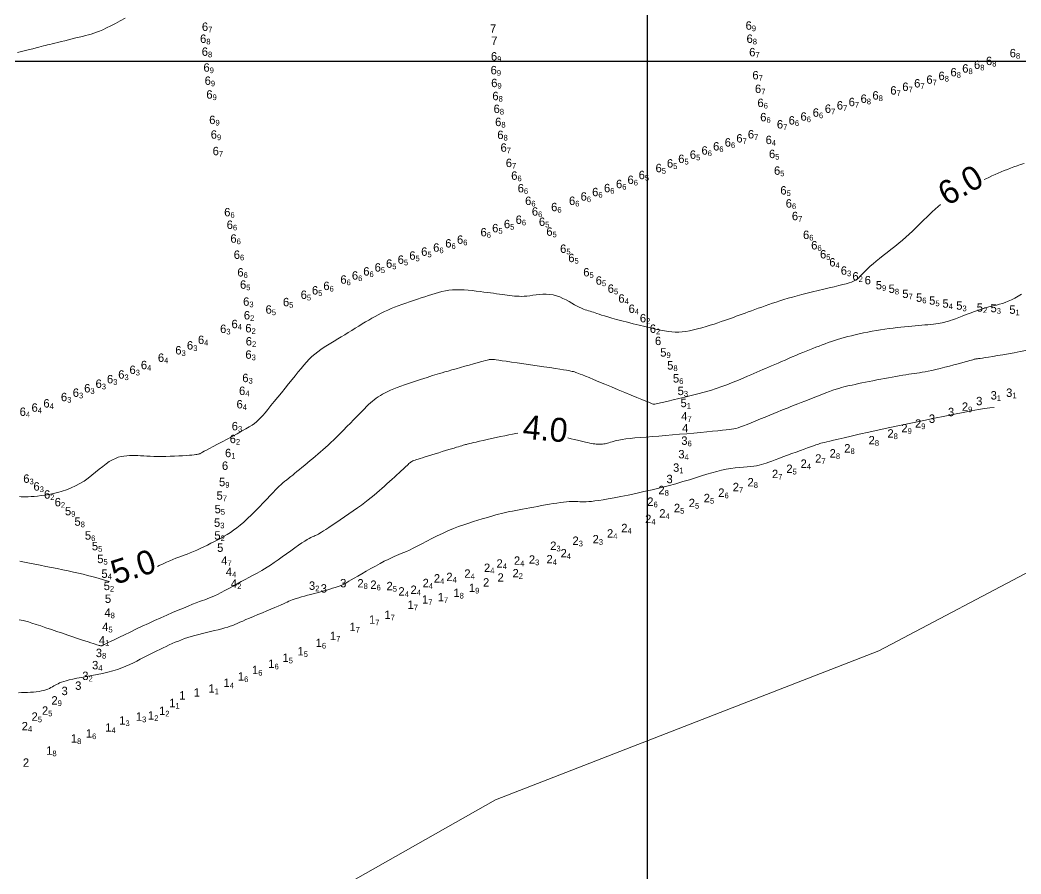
# Model space of a CAD drawing. Header units: millimetres. Extents: x 784883 to 785608, y 628235 to 628806.
# Drawn here: x 785047.7 to 785131.2, y 628332.2 to 628403.4 of the extents above; entities that cross this region are included whole.
import ezdxf
from ezdxf.enums import TextEntityAlignment as Align

# ---------------------------------------------------------------- set-up
doc = ezdxf.new("R2010")
doc.units = ezdxf.units.MM
for name, color, linetype in [('3_00', 92, 'Continuous'), ('4_00', 5, 'Continuous'), ('5_00', 252, 'Continuous'), ('6_00', 255, 'Continuous'), ('Projection_Grid', 7, 'Continuous'), ('Topo_Ricanau_2023_dg2', 7, 'Continuous')]:
    doc.layers.add(name, color=color, linetype=linetype)
doc.layers.add('Soundings', color=7, linetype='Continuous', true_color=0x000000)

msp = doc.modelspace()

# ---------------------------------------------------------------- linework, layer by layer
at = {"layer": '3_00', "color": 92, "linetype": 'Continuous', "lineweight": 0, "true_color": 0x00c000, "flags": 128}
msp.add_lwpolyline([(785128.912, 628371.115), (785128.563, 628371.074), (785128.127, 628371.01), (785127.609, 628370.924), (785127.013, 628370.818), (785126.345, 628370.693), (785125.61, 628370.551), (785124.812, 628370.391), (785123.957, 628370.217), (785123.051, 628370.028), (785122.114, 628369.831), (785121.166, 628369.629), (785120.227, 628369.426), (785119.319, 628369.229), (785118.462, 628369.042), (785117.677, 628368.868), (785116.985, 628368.715), (785116.401, 628368.583), (785115.918, 628368.474), (785115.524, 628368.383), (785115.208, 628368.308), (785114.958, 628368.248), (785114.76, 628368.198), (785114.604, 628368.157), (785114.478, 628368.122), (785114.369, 628368.09), (785114.269, 628368.059), (785114.168, 628368.027), (785114.059, 628367.989), (785113.933, 628367.943), (785113.78, 628367.888), (785113.592, 628367.819), (785113.361, 628367.734), (785113.081, 628367.631), (785112.761, 628367.514), (785112.412, 628367.387), (785112.046, 628367.253), (785111.674, 628367.117), (785111.31, 628366.983), (785110.965, 628366.855), (785110.649, 628366.738), (785110.373, 628366.634), (785110.129, 628366.544), (785109.91, 628366.465), (785109.707, 628366.398), (785109.509, 628366.34), (785109.309, 628366.292), (785109.098, 628366.251), (785108.866, 628366.216), (785108.606, 628366.187), (785108.319, 628366.16), (785108.009, 628366.132), (785107.677, 628366.1), (785107.326, 628366.062), (785106.96, 628366.013), (785106.58, 628365.951), (785106.19, 628365.873), (785105.792, 628365.776), (785105.38, 628365.663), (785104.952, 628365.534), (785104.501, 628365.393), (785104.023, 628365.242), (785103.512, 628365.083), (785102.965, 628364.918), (785102.375, 628364.749), (785101.742, 628364.58), (785101.077, 628364.412), (785100.394, 628364.247), (785099.708, 628364.089), (785099.034, 628363.94), (785098.385, 628363.802), (785097.777, 628363.677), (785097.224, 628363.569), (785096.738, 628363.48), (785096.314, 628363.407), (785095.946, 628363.35), (785095.627, 628363.307), (785095.35, 628363.276), (785095.109, 628363.256), (785094.896, 628363.245), (785094.705, 628363.24), (785094.529, 628363.242), (785094.362, 628363.246), (785094.2, 628363.253), (785094.036, 628363.259), (785093.865, 628363.262), (785093.683, 628363.261), (785093.483, 628363.254), (785093.261, 628363.238), (785093.012, 628363.212), (785092.74, 628363.177), (785092.448, 628363.135), (785092.14, 628363.086), (785091.821, 628363.033), (785091.495, 628362.976), (785091.167, 628362.918), (785090.839, 628362.858), (785090.517, 628362.8), (785090.201, 628362.743), (785089.892, 628362.686), (785089.593, 628362.631), (785089.304, 628362.576), (785089.027, 628362.522), (785088.761, 628362.469), (785088.51, 628362.416), (785088.272, 628362.365), (785088.044, 628362.312), (785087.819, 628362.257), (785087.591, 628362.2), (785087.356, 628362.137), (785087.107, 628362.069), (785086.838, 628361.994), (785086.544, 628361.91), (785086.221, 628361.816), (785085.87, 628361.711), (785085.495, 628361.595), (785085.098, 628361.466), (785084.684, 628361.324), (785084.255, 628361.167), (785083.815, 628360.996), (785083.366, 628360.808), (785082.914, 628360.604), (785082.463, 628360.39), (785082.021, 628360.17), (785081.593, 628359.952), (785081.187, 628359.742), (785080.808, 628359.545), (785080.463, 628359.367), (785080.159, 628359.215), (785079.899, 628359.093), (785079.673, 628358.994), (785079.471, 628358.911), (785079.279, 628358.835), (785079.085, 628358.757), (785078.878, 628358.67), (785078.644, 628358.565), (785078.372, 628358.434), (785078.054, 628358.272), (785077.699, 628358.083), (785077.32, 628357.876), (785076.931, 628357.66), (785076.545, 628357.443), (785076.176, 628357.232), (785075.837, 628357.036), (785075.541, 628356.864), (785075.298, 628356.72), (785075.101, 628356.604), (785074.94, 628356.51), (785074.804, 628356.433), (785074.683, 628356.369), (785074.566, 628356.313), (785074.442, 628356.261), (785074.302, 628356.208), (785074.136, 628356.15), (785073.945, 628356.087), (785073.734, 628356.02), (785073.504, 628355.95), (785073.259, 628355.877), (785073.002, 628355.803), (785072.737, 628355.728), (785072.466, 628355.653), (785072.192, 628355.579), (785071.92, 628355.506), (785071.653, 628355.435), (785071.395, 628355.365), (785071.15, 628355.297), (785070.921, 628355.231), (785070.712, 628355.168), (785070.527, 628355.108), (785070.367, 628355.051), (785070.225, 628354.994), (785070.092, 628354.936), (785069.957, 628354.873), (785069.811, 628354.803), (785069.644, 628354.724), (785069.446, 628354.633), (785069.208, 628354.528), (785068.924, 628354.406), (785068.601, 628354.272), (785068.251, 628354.128), (785067.886, 628353.979), (785067.518, 628353.829), (785067.158, 628353.681), (785066.818, 628353.54), (785066.51, 628353.409), (785066.241, 628353.292), (785066.006, 628353.187), (785065.795, 628353.093), (785065.598, 628353.007), (785065.407, 628352.928), (785065.211, 628352.854), (785065, 628352.782), (785064.766, 628352.712), (785064.501, 628352.641), (785064.209, 628352.568), (785063.897, 628352.494), (785063.57, 628352.419), (785063.236, 628352.341), (785062.901, 628352.262), (785062.572, 628352.179), (785062.254, 628352.094), (785061.953, 628352.006), (785061.667, 628351.915), (785061.394, 628351.82), (785061.131, 628351.722), (785060.875, 628351.62), (785060.623, 628351.514), (785060.372, 628351.405), (785060.12, 628351.291), (785059.864, 628351.174), (785059.604, 628351.052), (785059.34, 628350.926), (785059.073, 628350.796), (785058.804, 628350.663), (785058.531, 628350.526), (785058.257, 628350.386), (785057.981, 628350.242), (785057.702, 628350.096), (785057.419, 628349.948), (785057.127, 628349.8), (785056.822, 628349.654), (785056.502, 628349.512), (785056.162, 628349.375), (785055.799, 628349.246), (785055.409, 628349.125), (785054.992, 628349.014), (785054.554, 628348.913), (785054.106, 628348.82), (785053.658, 628348.734), (785053.22, 628348.654), (785052.803, 628348.58), (785052.417, 628348.51), (785052.072, 628348.443), (785051.776, 628348.377), (785051.524, 628348.314), (785051.311, 628348.251), (785051.129, 628348.189), (785050.974, 628348.127), (785050.839, 628348.064), (785050.716, 628348.001), (785050.601, 628347.937), (785050.487, 628347.871), (785050.371, 628347.805), (785050.249, 628347.739), (785050.12, 628347.675), (785049.98, 628347.614), (785049.826, 628347.557), (785049.655, 628347.506), (785049.465, 628347.461), (785049.254, 628347.424), (785049.026, 628347.393), (785048.784, 628347.369), (785048.534, 628347.349), (785048.28, 628347.335), (785048.027, 628347.324), (785047.78, 628347.316), (785047.542, 628347.311)], dxfattribs=at)
at = {"layer": '4_00', "color": 5, "linetype": 'Continuous', "lineweight": 0, "true_color": 0x1b0fee, "flags": 128}
for points in [[(785131.578, 628375.867), (785131.091, 628375.77), (785130.598, 628375.677), (785130.112, 628375.589), (785129.643, 628375.507), (785129.204, 628375.433), (785128.805, 628375.368), (785128.459, 628375.312), (785128.174, 628375.267), (785127.945, 628375.232), (785127.765, 628375.205), (785127.627, 628375.185), (785127.524, 628375.17), (785127.447, 628375.16), (785127.39, 628375.151), (785127.345, 628375.144), (785127.304, 628375.136), (785127.261, 628375.126), (785127.206, 628375.112), (785127.134, 628375.092), (785127.035, 628375.064), (785126.903, 628375.027), (785126.73, 628374.978), (785126.509, 628374.917), (785126.234, 628374.841), (785125.914, 628374.755), (785125.562, 628374.661), (785125.189, 628374.562), (785124.808, 628374.464), (785124.43, 628374.369), (785124.067, 628374.28), (785123.731, 628374.202), (785123.431, 628374.138), (785123.162, 628374.085), (785122.918, 628374.041), (785122.691, 628374.004), (785122.474, 628373.972), (785122.26, 628373.942), (785122.04, 628373.911), (785121.809, 628373.877), (785121.56, 628373.839), (785121.294, 628373.795), (785121.013, 628373.748), (785120.719, 628373.697), (785120.415, 628373.642), (785120.103, 628373.585), (785119.784, 628373.526), (785119.462, 628373.465), (785119.138, 628373.402), (785118.816, 628373.34), (785118.497, 628373.277), (785118.186, 628373.214), (785117.884, 628373.153), (785117.595, 628373.093), (785117.322, 628373.036), (785117.067, 628372.981), (785116.832, 628372.929), (785116.611, 628372.878), (785116.398, 628372.824), (785116.185, 628372.767), (785115.965, 628372.703), (785115.732, 628372.629), (785115.478, 628372.543), (785115.197, 628372.443), (785114.883, 628372.327), (785114.545, 628372.198), (785114.192, 628372.061), (785113.835, 628371.92), (785113.482, 628371.78), (785113.143, 628371.645), (785112.83, 628371.52), (785112.551, 628371.408), (785112.313, 628371.313), (785112.107, 628371.232), (785111.921, 628371.159), (785111.743, 628371.089), (785111.561, 628371.017), (785111.363, 628370.938), (785111.137, 628370.846), (785110.87, 628370.737), (785110.555, 628370.608), (785110.201, 628370.462), (785109.821, 628370.305), (785109.43, 628370.145), (785109.041, 628369.986), (785108.668, 628369.835), (785108.324, 628369.697), (785108.023, 628369.58), (785107.773, 628369.487), (785107.564, 628369.416), (785107.38, 628369.362), (785107.203, 628369.322), (785107.018, 628369.29), (785106.809, 628369.264), (785106.56, 628369.237), (785106.254, 628369.208), (785105.879, 628369.171), (785105.442, 628369.128), (785104.953, 628369.08), (785104.423, 628369.028), (785103.862, 628368.974), (785103.28, 628368.92), (785102.689, 628368.867), (785102.099, 628368.816), (785101.519, 628368.768), (785100.955, 628368.724), (785100.413, 628368.681), (785099.897, 628368.641), (785099.413, 628368.601), (785098.965, 628368.56), (785098.559, 628368.519), (785098.2, 628368.477), (785097.891, 628368.432), (785097.628, 628368.386), (785097.405, 628368.339), (785097.216, 628368.293), (785097.055, 628368.248), (785096.916, 628368.206), (785096.794, 628368.168), (785096.682, 628368.134), (785096.575, 628368.106), (785096.471, 628368.083), (785096.369, 628368.065), (785096.268, 628368.052), (785096.166, 628368.044), (785096.064, 628368.04), (785095.958, 628368.041), (785095.848, 628368.046), (785095.734, 628368.054), (785095.612, 628368.068), (785095.481, 628368.086), (785095.339, 628368.109), (785095.185, 628368.137), (785095.015, 628368.172), (785094.829, 628368.212), (785094.624, 628368.26), (785094.399, 628368.314), (785094.156, 628368.374), (785093.899, 628368.437), (785093.63, 628368.504), (785093.368, 628368.568)], [(785089.186, 628368.955), (785089.033, 628368.929), (785088.755, 628368.878), (785088.449, 628368.817), (785088.112, 628368.748), (785087.752, 628368.672), (785087.38, 628368.593), (785087.006, 628368.512), (785086.642, 628368.432), (785086.299, 628368.356), (785085.987, 628368.286), (785085.717, 628368.226), (785085.497, 628368.176), (785085.322, 628368.135), (785085.183, 628368.103), (785085.071, 628368.075), (785084.979, 628368.051), (785084.898, 628368.029), (785084.82, 628368.007), (785084.735, 628367.981), (785084.638, 628367.952), (785084.524, 628367.918), (785084.394, 628367.879), (785084.244, 628367.834), (785084.075, 628367.783), (785083.884, 628367.725), (785083.67, 628367.66), (785083.432, 628367.588), (785083.169, 628367.508), (785082.888, 628367.423), (785082.597, 628367.334), (785082.302, 628367.244), (785082.012, 628367.155), (785081.734, 628367.07), (785081.475, 628366.99), (785081.244, 628366.919), (785081.045, 628366.857), (785080.877, 628366.803), (785080.737, 628366.757), (785080.619, 628366.715), (785080.52, 628366.677), (785080.436, 628366.641), (785080.364, 628366.604), (785080.298, 628366.565), (785080.236, 628366.523), (785080.174, 628366.475), (785080.108, 628366.419), (785080.036, 628366.354), (785079.955, 628366.278), (785079.86, 628366.187), (785079.75, 628366.081), (785079.62, 628365.958), (785079.468, 628365.816), (785079.298, 628365.658), (785079.112, 628365.486), (785078.913, 628365.304), (785078.706, 628365.115), (785078.493, 628364.923), (785078.278, 628364.729), (785078.065, 628364.538), (785077.855, 628364.351), (785077.645, 628364.167), (785077.431, 628363.983), (785077.208, 628363.796), (785076.972, 628363.603), (785076.719, 628363.403), (785076.444, 628363.192), (785076.142, 628362.967), (785075.811, 628362.727), (785075.459, 628362.477), (785075.095, 628362.223), (785074.728, 628361.97), (785074.368, 628361.724), (785074.025, 628361.492), (785073.707, 628361.28), (785073.425, 628361.093), (785073.185, 628360.935), (785072.984, 628360.805), (785072.817, 628360.7), (785072.678, 628360.616), (785072.562, 628360.548), (785072.463, 628360.495), (785072.376, 628360.453), (785072.296, 628360.417), (785072.216, 628360.384), (785072.131, 628360.35), (785072.035, 628360.309), (785071.923, 628360.255), (785071.787, 628360.184), (785071.624, 628360.089), (785071.426, 628359.966), (785071.189, 628359.81), (785070.908, 628359.617), (785070.591, 628359.394), (785070.251, 628359.151), (785069.897, 628358.897), (785069.54, 628358.641), (785069.19, 628358.392), (785068.86, 628358.16), (785068.559, 628357.955), (785068.294, 628357.782), (785068.06, 628357.636), (785067.847, 628357.511), (785067.644, 628357.399), (785067.442, 628357.292), (785067.231, 628357.183), (785067.002, 628357.064), (785066.744, 628356.927), (785066.451, 628356.768), (785066.129, 628356.591), (785065.789, 628356.402), (785065.44, 628356.208), (785065.092, 628356.015), (785064.755, 628355.832), (785064.439, 628355.663), (785064.153, 628355.516), (785063.904, 628355.395), (785063.685, 628355.296), (785063.484, 628355.213), (785063.291, 628355.139), (785063.094, 628355.067), (785062.882, 628354.993), (785062.645, 628354.908), (785062.372, 628354.806), (785062.053, 628354.684), (785061.692, 628354.54), (785061.293, 628354.377), (785060.861, 628354.196), (785060.401, 628354), (785059.917, 628353.79), (785059.415, 628353.568), (785058.899, 628353.335), (785058.375, 628353.094), (785057.852, 628352.85), (785057.339, 628352.607), (785056.847, 628352.372), (785056.384, 628352.149), (785055.962, 628351.945), (785055.588, 628351.763), (785055.274, 628351.609), (785055.026, 628351.488), (785054.838, 628351.396), (785054.701, 628351.329), (785054.607, 628351.283), (785054.546, 628351.254), (785054.511, 628351.238), (785054.491, 628351.23), (785054.479, 628351.227), (785054.467, 628351.224), (785054.449, 628351.223), (785054.424, 628351.224), (785054.389, 628351.229), (785054.339, 628351.239), (785054.272, 628351.255), (785054.185, 628351.279), (785054.074, 628351.311), (785053.938, 628351.353), (785053.772, 628351.405), (785053.577, 628351.469), (785053.349, 628351.544), (785053.087, 628351.631), (785052.788, 628351.731), (785052.451, 628351.845), (785052.074, 628351.972), (785051.657, 628352.114), (785051.211, 628352.266), (785050.75, 628352.422), (785050.285, 628352.58), (785049.832, 628352.733), (785049.401, 628352.878), (785049.008, 628353.009), (785048.665, 628353.122), (785048.381, 628353.214), (785048.146, 628353.284), (785047.946, 628353.336), (785047.768, 628353.37), (785047.598, 628353.389)]]:
    msp.add_lwpolyline(points, dxfattribs=at)
at = {"layer": '5_00', "color": 252, "linetype": 'Continuous', "lineweight": 0, "true_color": 0x8e919d}
for p, q in [((785048.032, 628358.214), (785047.642, 628358.296)), ((785048.453, 628358.128), (785048.032, 628358.214)), ((785048.897, 628358.038), (785048.453, 628358.128)), ((785049.358, 628357.946), (785048.897, 628358.038)), ((785049.83, 628357.851), (785049.358, 628357.946)), ((785050.304, 628357.756), (785049.83, 628357.851)), ((785050.775, 628357.66), (785050.304, 628357.756)), ((785051.237, 628357.564), (785050.775, 628357.66)), ((785051.685, 628357.469), (785051.237, 628357.564)), ((785052.119, 628357.375), (785051.685, 628357.469)), ((785052.535, 628357.282), (785052.119, 628357.375)), ((785052.932, 628357.19), (785052.535, 628357.282)), ((785053.307, 628357.098), (785052.932, 628357.19)), ((785053.659, 628357.009), (785053.307, 628357.098)), ((785053.984, 628356.92), (785053.659, 628357.009)), ((785054.281, 628356.833), (785053.984, 628356.92)), ((785054.553, 628356.751), (785054.281, 628356.833)), ((785054.802, 628356.673), (785054.553, 628356.751)), ((785055.032, 628356.604), (785054.802, 628356.673)), ((785055.127, 628356.578), (785055.032, 628356.604))]:
    msp.add_line(p, q, dxfattribs=at)
at = {"layer": '5_00', "color": 252, "linetype": 'Continuous', "lineweight": 0, "true_color": 0x8e919d, "flags": 128}
msp.add_lwpolyline([(785131.217, 628380.572), (785130.923, 628380.392), (785130.638, 628380.226), (785130.364, 628380.081), (785130.104, 628379.963), (785129.854, 628379.866), (785129.609, 628379.787), (785129.364, 628379.718), (785129.114, 628379.655), (785128.854, 628379.591), (785128.578, 628379.52), (785128.282, 628379.438), (785127.963, 628379.339), (785127.627, 628379.226), (785127.281, 628379.104), (785126.934, 628378.977), (785126.593, 628378.85), (785126.267, 628378.727), (785125.963, 628378.611), (785125.689, 628378.508), (785125.45, 628378.421), (785125.243, 628378.349), (785125.059, 628378.289), (785124.893, 628378.24), (785124.736, 628378.2), (785124.581, 628378.167), (785124.422, 628378.138), (785124.252, 628378.112), (785124.064, 628378.086), (785123.859, 628378.062), (785123.638, 628378.037), (785123.402, 628378.013), (785123.153, 628377.989), (785122.892, 628377.964), (785122.621, 628377.94), (785122.34, 628377.915), (785122.052, 628377.889), (785121.756, 628377.862), (785121.452, 628377.833), (785121.14, 628377.802), (785120.82, 628377.767), (785120.491, 628377.729), (785120.154, 628377.686), (785119.809, 628377.638), (785119.456, 628377.584), (785119.097, 628377.525), (785118.736, 628377.461), (785118.376, 628377.394), (785118.021, 628377.323), (785117.673, 628377.25), (785117.336, 628377.174), (785117.013, 628377.097), (785116.706, 628377.02), (785116.414, 628376.941), (785116.135, 628376.86), (785115.865, 628376.778), (785115.603, 628376.694), (785115.346, 628376.608), (785115.09, 628376.519), (785114.835, 628376.427), (785114.578, 628376.332), (785114.317, 628376.234), (785114.053, 628376.132), (785113.786, 628376.027), (785113.514, 628375.918), (785113.237, 628375.805), (785112.955, 628375.689), (785112.668, 628375.569), (785112.376, 628375.445), (785112.08, 628375.319), (785111.783, 628375.191), (785111.487, 628375.063), (785111.195, 628374.937), (785110.908, 628374.813), (785110.631, 628374.693), (785110.364, 628374.579), (785110.109, 628374.47), (785109.862, 628374.366), (785109.621, 628374.264), (785109.381, 628374.163), (785109.137, 628374.059), (785108.886, 628373.952), (785108.623, 628373.84), (785108.344, 628373.719), (785108.046, 628373.589), (785107.727, 628373.451), (785107.384, 628373.306), (785107.016, 628373.156), (785106.621, 628373.002), (785106.198, 628372.847), (785105.744, 628372.691), (785105.258, 628372.536), (785104.742, 628372.385), (785104.205, 628372.238), (785103.664, 628372.097), (785103.131, 628371.965), (785102.62, 628371.844), (785102.148, 628371.734), (785101.726, 628371.639), (785101.37, 628371.559), (785101.089, 628371.497), (785100.879, 628371.45), (785100.728, 628371.416), (785100.626, 628371.394), (785100.565, 628371.38), (785100.533, 628371.373), (785100.522, 628371.37), (785100.52, 628371.37), (785100.52, 628371.37), (785100.52, 628371.37), (785100.52, 628371.37), (785100.52, 628371.37), (785100.52, 628371.37), (785100.52, 628371.37), (785100.52, 628371.37), (785100.52, 628371.37), (785100.518, 628371.371), (785100.505, 628371.376), (785100.468, 628371.391), (785100.397, 628371.421), (785100.28, 628371.469), (785100.106, 628371.541), (785099.863, 628371.641), (785099.539, 628371.774), (785099.129, 628371.943), (785098.649, 628372.142), (785098.12, 628372.36), (785097.564, 628372.589), (785097.003, 628372.821), (785096.458, 628373.046), (785095.951, 628373.255), (785095.503, 628373.44), (785095.131, 628373.594), (785094.83, 628373.718), (785094.589, 628373.817), (785094.399, 628373.894), (785094.248, 628373.954), (785094.127, 628374), (785094.026, 628374.036), (785093.933, 628374.066), (785093.84, 628374.094), (785093.735, 628374.121), (785093.609, 628374.149), (785093.453, 628374.18), (785093.257, 628374.216), (785093.01, 628374.257), (785092.703, 628374.306), (785092.327, 628374.363), (785091.875, 628374.43), (785091.365, 628374.505), (785090.817, 628374.585), (785090.251, 628374.667), (785089.689, 628374.748), (785089.15, 628374.825), (785088.656, 628374.895), (785088.227, 628374.957), (785087.879, 628375.006), (785087.606, 628375.045), (785087.397, 628375.074), (785087.243, 628375.095), (785087.133, 628375.108), (785087.056, 628375.116), (785087.001, 628375.119), (785086.959, 628375.119), (785086.918, 628375.116), (785086.872, 628375.11), (785086.813, 628375.098), (785086.735, 628375.079), (785086.63, 628375.052), (785086.492, 628375.015), (785086.313, 628374.966), (785086.087, 628374.903), (785085.809, 628374.826), (785085.49, 628374.738), (785085.141, 628374.641), (785084.774, 628374.539), (785084.402, 628374.435), (785084.038, 628374.333), (785083.694, 628374.237), (785083.382, 628374.148), (785083.11, 628374.071), (785082.873, 628374.003), (785082.661, 628373.94), (785082.464, 628373.881), (785082.272, 628373.822), (785082.074, 628373.76), (785081.862, 628373.693), (785081.626, 628373.617), (785081.357, 628373.531), (785081.062, 628373.435), (785080.746, 628373.331), (785080.418, 628373.222), (785080.085, 628373.108), (785079.753, 628372.992), (785079.432, 628372.876), (785079.127, 628372.761), (785078.844, 628372.648), (785078.584, 628372.537), (785078.344, 628372.428), (785078.122, 628372.32), (785077.917, 628372.211), (785077.726, 628372.101), (785077.547, 628371.988), (785077.378, 628371.873), (785077.218, 628371.754), (785077.061, 628371.628), (785076.905, 628371.493), (785076.746, 628371.346), (785076.578, 628371.184), (785076.398, 628371.005), (785076.203, 628370.805), (785075.988, 628370.583), (785075.749, 628370.337), (785075.493, 628370.072), (785075.222, 628369.793), (785074.943, 628369.507), (785074.661, 628369.219), (785074.38, 628368.936), (785074.107, 628368.664), (785073.846, 628368.409), (785073.601, 628368.175), (785073.37, 628367.96), (785073.15, 628367.761), (785072.938, 628367.573), (785072.73, 628367.393), (785072.522, 628367.216), (785072.312, 628367.039), (785072.096, 628366.859), (785071.872, 628366.672), (785071.643, 628366.481), (785071.413, 628366.289), (785071.188, 628366.102), (785070.971, 628365.922), (785070.766, 628365.752), (785070.578, 628365.598), (785070.412, 628365.463), (785070.27, 628365.349), (785070.151, 628365.255), (785070.05, 628365.176), (785069.965, 628365.111), (785069.892, 628365.055), (785069.828, 628365.007), (785069.768, 628364.961), (785069.711, 628364.916), (785069.651, 628364.868), (785069.585, 628364.812), (785069.508, 628364.743), (785069.414, 628364.655), (785069.299, 628364.544), (785069.159, 628364.403), (785068.987, 628364.228), (785068.781, 628364.013), (785068.536, 628363.757), (785068.258, 628363.465), (785067.955, 628363.149), (785067.634, 628362.818), (785067.303, 628362.482), (785066.97, 628362.152), (785066.641, 628361.836), (785066.326, 628361.546), (785066.028, 628361.289), (785065.746, 628361.062), (785065.476, 628360.861), (785065.214, 628360.681), (785064.956, 628360.516), (785064.698, 628360.363), (785064.435, 628360.217), (785064.164, 628360.072), (785063.882, 628359.925), (785063.591, 628359.776), (785063.295, 628359.629), (785062.997, 628359.484), (785062.702, 628359.345), (785062.412, 628359.212), (785062.131, 628359.088), (785061.864, 628358.975), (785061.612, 628358.874), (785061.372, 628358.782), (785061.138, 628358.696), (785060.906, 628358.61), (785060.671, 628358.522), (785060.427, 628358.428), (785060.17, 628358.323), (785059.894, 628358.204), (785059.597, 628358.068), (785059.283, 628357.918), (785059.132, 628357.844)], dxfattribs=at)
at = {"layer": '6_00', "color": 18, "linetype": 'Continuous', "lineweight": 0, "true_color": 0x000000, "flags": 128}
for points in [[(785047.468, 628400.711), (785047.806, 628400.798), (785048.137, 628400.882), (785048.452, 628400.962), (785048.746, 628401.036), (785049.01, 628401.103), (785049.241, 628401.162), (785049.444, 628401.215), (785049.628, 628401.263), (785049.802, 628401.308), (785049.975, 628401.353), (785050.154, 628401.399), (785050.35, 628401.449), (785050.571, 628401.504), (785050.822, 628401.566), (785051.099, 628401.635), (785051.395, 628401.707), (785051.702, 628401.782), (785052.012, 628401.857), (785052.318, 628401.931), (785052.612, 628402.003), (785052.888, 628402.069), (785053.14, 628402.131), (785053.374, 628402.19), (785053.599, 628402.253), (785053.824, 628402.323), (785054.057, 628402.405), (785054.308, 628402.504), (785054.585, 628402.624), (785054.897, 628402.77), (785055.249, 628402.945), (785055.632, 628403.142), (785056.033, 628403.354), (785056.44, 628403.572)], [(785131.42, 628391.472), (785131.128, 628391.375), (785130.844, 628391.276), (785130.565, 628391.176), (785130.292, 628391.073), (785130.024, 628390.969), (785129.762, 628390.863), (785129.505, 628390.755), (785129.251, 628390.646), (785128.997, 628390.534), (785128.743, 628390.419), (785128.486, 628390.302), (785128.223, 628390.18), (785128.086, 628390.116)], [(785124.442, 628388.028), (785124.246, 628387.863), (785124.003, 628387.649), (785123.764, 628387.43), (785123.53, 628387.208), (785123.298, 628386.983), (785123.067, 628386.755), (785122.834, 628386.525), (785122.598, 628386.292), (785122.355, 628386.055), (785122.104, 628385.815), (785121.842, 628385.571), (785121.565, 628385.322), (785121.273, 628385.068), (785120.963, 628384.81), (785120.641, 628384.548), (785120.313, 628384.288), (785119.987, 628384.03), (785119.667, 628383.778), (785119.362, 628383.536), (785119.078, 628383.305), (785118.82, 628383.089), (785118.594, 628382.891), (785118.398, 628382.709), (785118.228, 628382.543), (785118.08, 628382.392), (785117.95, 628382.257), (785117.833, 628382.135), (785117.727, 628382.026), (785117.628, 628381.929), (785117.53, 628381.844), (785117.427, 628381.768), (785117.312, 628381.698), (785117.177, 628381.633), (785117.015, 628381.568), (785116.819, 628381.502), (785116.581, 628381.432), (785116.295, 628381.356), (785115.955, 628381.271), (785115.57, 628381.179), (785115.149, 628381.08), (785114.704, 628380.976), (785114.245, 628380.868), (785113.783, 628380.758), (785113.328, 628380.647), (785112.891, 628380.536), (785112.48, 628380.427), (785112.094, 628380.32), (785111.73, 628380.213), (785111.384, 628380.108), (785111.055, 628380.003), (785110.737, 628379.899), (785110.429, 628379.795), (785110.127, 628379.691), (785109.829, 628379.587), (785109.534, 628379.483), (785109.244, 628379.38), (785108.96, 628379.278), (785108.682, 628379.178), (785108.411, 628379.079), (785108.149, 628378.983), (785107.896, 628378.89), (785107.652, 628378.8), (785107.414, 628378.712), (785107.178, 628378.625), (785106.939, 628378.538), (785106.693, 628378.451), (785106.437, 628378.361), (785106.165, 628378.268), (785105.875, 628378.17), (785105.562, 628378.067), (785105.232, 628377.962), (785104.889, 628377.858), (785104.541, 628377.757), (785104.191, 628377.663), (785103.846, 628377.579), (785103.512, 628377.507), (785103.194, 628377.451), (785102.895, 628377.414), (785102.609, 628377.395), (785102.329, 628377.394), (785102.044, 628377.41), (785101.746, 628377.444), (785101.428, 628377.494), (785101.08, 628377.561), (785100.693, 628377.643), (785100.263, 628377.739), (785099.799, 628377.848), (785099.314, 628377.965), (785098.821, 628378.087), (785098.335, 628378.211), (785097.866, 628378.334), (785097.43, 628378.451), (785097.039, 628378.559), (785096.702, 628378.657), (785096.416, 628378.743), (785096.174, 628378.82), (785095.968, 628378.888), (785095.791, 628378.949), (785095.636, 628379.002), (785095.496, 628379.051), (785095.363, 628379.094), (785095.231, 628379.135), (785095.098, 628379.175), (785094.96, 628379.217), (785094.815, 628379.264), (785094.663, 628379.32), (785094.499, 628379.386), (785094.322, 628379.467), (785094.131, 628379.564), (785093.923, 628379.679), (785093.699, 628379.807), (785093.462, 628379.942), (785093.212, 628380.077), (785092.952, 628380.207), (785092.683, 628380.324), (785092.408, 628380.421), (785092.127, 628380.494), (785091.843, 628380.537), (785091.558, 628380.553), (785091.275, 628380.549), (785090.994, 628380.529), (785090.72, 628380.498), (785090.453, 628380.464), (785090.197, 628380.43), (785089.954, 628380.402), (785089.725, 628380.385), (785089.508, 628380.378), (785089.301, 628380.38), (785089.101, 628380.389), (785088.904, 628380.405), (785088.709, 628380.426), (785088.512, 628380.451), (785088.311, 628380.477), (785088.102, 628380.505), (785087.886, 628380.535), (785087.659, 628380.565), (785087.423, 628380.596), (785087.174, 628380.63), (785086.912, 628380.664), (785086.637, 628380.701), (785086.346, 628380.739), (785086.039, 628380.778), (785085.72, 628380.817), (785085.392, 628380.854), (785085.058, 628380.885), (785084.724, 628380.908), (785084.391, 628380.922), (785084.065, 628380.923), (785083.749, 628380.91), (785083.445, 628380.88), (785083.152, 628380.835), (785082.866, 628380.777), (785082.585, 628380.707), (785082.304, 628380.627), (785082.021, 628380.539), (785081.733, 628380.445), (785081.436, 628380.346), (785081.129, 628380.245), (785080.813, 628380.141), (785080.491, 628380.034), (785080.167, 628379.925), (785079.844, 628379.815), (785079.525, 628379.702), (785079.212, 628379.587), (785078.91, 628379.47), (785078.619, 628379.352), (785078.34, 628379.231), (785078.069, 628379.107), (785077.804, 628378.978), (785077.542, 628378.844), (785077.28, 628378.704), (785077.018, 628378.558), (785076.751, 628378.403), (785076.479, 628378.241), (785076.201, 628378.071), (785075.918, 628377.896), (785075.631, 628377.717), (785075.342, 628377.537), (785075.05, 628377.355), (785074.757, 628377.175), (785074.464, 628376.997), (785074.172, 628376.823), (785073.882, 628376.651), (785073.595, 628376.48), (785073.313, 628376.307), (785073.037, 628376.13), (785072.769, 628375.948), (785072.509, 628375.758), (785072.26, 628375.558), (785072.022, 628375.347), (785071.791, 628375.124), (785071.565, 628374.885), (785071.339, 628374.631), (785071.109, 628374.36), (785070.871, 628374.069), (785070.621, 628373.759), (785070.356, 628373.427), (785070.073, 628373.073), (785069.777, 628372.705), (785069.476, 628372.331), (785069.175, 628371.959), (785068.881, 628371.599), (785068.602, 628371.258), (785068.343, 628370.945), (785068.112, 628370.669), (785067.913, 628370.435), (785067.736, 628370.238), (785067.569, 628370.067), (785067.403, 628369.915), (785067.224, 628369.773), (785067.021, 628369.631), (785066.782, 628369.48), (785066.496, 628369.312), (785066.156, 628369.12), (785065.773, 628368.91), (785065.363, 628368.688), (785064.942, 628368.463), (785064.525, 628368.242), (785064.129, 628368.032), (785063.769, 628367.843), (785063.461, 628367.68), (785063.217, 628367.551), (785063.032, 628367.451), (785062.897, 628367.378), (785062.802, 628367.325), (785062.738, 628367.29), (785062.696, 628367.267), (785062.667, 628367.252), (785062.641, 628367.241), (785062.61, 628367.229), (785062.568, 628367.216), (785062.509, 628367.202), (785062.43, 628367.187), (785062.324, 628367.171), (785062.186, 628367.155), (785062.012, 628367.137), (785061.796, 628367.119), (785061.535, 628367.101), (785061.236, 628367.083), (785060.908, 628367.066), (785060.56, 628367.05), (785060.2, 628367.037), (785059.838, 628367.028), (785059.482, 628367.023), (785059.141, 628367.022), (785058.823, 628367.027), (785058.526, 628367.036), (785058.247, 628367.048), (785057.984, 628367.062), (785057.733, 628367.075), (785057.492, 628367.086), (785057.258, 628367.095), (785057.027, 628367.098), (785056.798, 628367.095), (785056.569, 628367.082), (785056.338, 628367.056), (785056.104, 628367.012), (785055.865, 628366.947), (785055.621, 628366.857), (785055.371, 628366.739), (785055.112, 628366.588), (785054.843, 628366.402), (785054.565, 628366.189), (785054.276, 628365.955), (785053.977, 628365.708), (785053.666, 628365.457), (785053.343, 628365.208), (785053.008, 628364.971), (785052.66, 628364.753), (785052.3, 628364.56), (785051.931, 628364.391), (785051.557, 628364.246), (785051.182, 628364.121), (785050.81, 628364.016), (785050.445, 628363.928), (785050.092, 628363.856), (785049.754, 628363.797), (785049.435, 628363.75), (785049.136, 628363.713), (785048.857, 628363.686), (785048.598, 628363.668), (785048.361, 628363.658), (785048.145, 628363.654), (785047.951, 628363.655), (785047.779, 628363.661), (785047.63, 628363.671)]]:
    msp.add_lwpolyline(points, dxfattribs=at)
at = {"layer": 'Projection_Grid', "color": 18, "linetype": 'Continuous', "true_color": 0x000000}
for p, q in [((785100, 628260.44), (785100, 628779.603)), ((784909.625, 628400), (785582.477, 628400))]:
    msp.add_line(p, q, dxfattribs=at)
at = {"layer": 'Topo_Ricanau_2023_dg2', "color": 18, "linetype": 'Continuous', "lineweight": 20, "true_color": 0x000000}
for p, q in [((785152.05, 628368.1), (785119.29, 628350.79)), ((785119.29, 628350.79), (785087.33, 628338.37)), ((785087.33, 628338.37), (785066.91, 628326.83))]:
    msp.add_line(p, q, dxfattribs=at)

# ---------------------------------------------------------------- texts
at = {"layer": '4_00', "color": 5, "true_color": 0x1b0fee}
msp.add_text('4.0', height=2, rotation=354.708, dxfattribs=at).set_placement((785089.547, 628368.52))
at = {"layer": '5_00', "color": 252, "true_color": 0x8e919d}
msp.add_text('5.0', height=2, rotation=17.543, dxfattribs=at).set_placement((785055.629, 628356.317))
at = {"layer": '6_00', "color": 18, "true_color": 0x000000}
msp.add_text('6.0', height=2, rotation=29.811, dxfattribs=at).set_placement((785124.988, 628387.88))
at = {"layer": 'Soundings', "color": 18, "true_color": 0x000000}
for s, p in [('6', (785063.36, 628402.87, 6.66)), ('7', (785087.39, 628402.72, 7)), ('6', (785108.71, 628402.97, 6.85)), ('6', (785063.21, 628401.87, 6.75)), ('7', (785087.49, 628401.7, 6.96)), ('6', (785108.79, 628401.87, 6.76)), ('6', (785063.35, 628400.79, 6.83)), ('6', (785109.01, 628400.75, 6.73)), ('6', (785130.74, 628400.67, 6.82)), ('6', (785087.47, 628400.4, 6.94)), ('6', (785128.76, 628400.02, 6.81)), ('6', (785063.49, 628399.47, 6.88)), ('6', (785087.44, 628399.25, 6.89)), ('6', (785125.8, 628399.08, 6.77)), ('6', (785126.78, 628399.39, 6.78)), ('6', (785127.76, 628399.7, 6.79)), ('6', (785063.59, 628398.37, 6.9)), ('6', (785087.49, 628398.18, 6.87)), ('6', (785109.28, 628398.83, 6.74)), ('6', (785122.77, 628398.15, 6.72)), ('6', (785123.79, 628398.46, 6.72)), ('6', (785124.8, 628398.77, 6.76)), ('6', (785109.49, 628397.69, 6.68)), ('6', (785120.78, 628397.56, 6.74)), ('6', (785121.78, 628397.86, 6.74)), ('6', (785063.73, 628397.22, 6.94)), ('6', (785087.59, 628397.09, 6.84)), ('6', (785109.7, 628396.52, 6.55)), ('6', (785117.31, 628396.59, 6.74)), ('6', (785118.3, 628396.87, 6.76)), ('6', (785119.29, 628397.14, 6.76)), ('6', (785087.69, 628396.02, 6.82)), ('6', (785114.31, 628395.71, 6.62)), ('6', (785115.32, 628396.03, 6.66)), ('6', (785116.32, 628396.31, 6.7)), ('6', (785063.97, 628395.1, 6.9)), ('6', (785087.82, 628394.93, 6.8)), ('6', (785109.93, 628395.33, 6.55)), ('6', (785112.3, 628395.06, 6.59)), ('6', (785113.29, 628395.38, 6.56)), ('6', (785111.32, 628394.73, 6.65)), ('6', (785064.1, 628393.88, 6.9)), ('6', (785088, 628393.85, 6.77)), ('6', (785106.97, 628393.22, 6.64)), ('6', (785107.94, 628393.56, 6.66)), ('6', (785108.9, 628393.9, 6.69)), ('6', (785110.38, 628393.43, 6.44)), ('6', (785064.26, 628392.5, 6.72)), ('6', (785088.27, 628392.79, 6.72)), ('6', (785105.03, 628392.55, 6.56)), ('6', (785106, 628392.89, 6.6)), ('6', (785088.71, 628391.51, 6.73)), ('6', (785102.15, 628391.47, 6.47)), ('6', (785103.09, 628391.85, 6.5)), ('6', (785104.06, 628392.2, 6.52)), ('6', (785110.66, 628392.26, 6.46)), ('6', (785101.2, 628391.08, 6.48)), ('6', (785111.08, 628390.87, 6.52)), ('6', (785089.16, 628390.45, 6.64)), ('6', (785098.86, 628390.1, 6.57)), ('6', (785099.79, 628390.5, 6.51)), ('6', (785089.7, 628389.4, 6.6)), ('6', (785095.91, 628389.08, 6.6)), ('6', (785096.9, 628389.41, 6.62)), ('6', (785097.9, 628389.75, 6.62)), ('6', (785111.61, 628389.22, 6.5)), ('6', (785090.32, 628388.35, 6.6)), ('6', (785093.98, 628388.35, 6.62)), ('6', (785094.95, 628388.71, 6.59)), ('6', (785112.06, 628388.13, 6.58)), ('6', (785065.22, 628387.4, 6.6)), ('6', (785090.88, 628387.46, 6.58)), ('6', (785092.49, 628387.83, 6.64)), ('6', (785089.53, 628386.77, 6.56)), ('6', (785091.47, 628386.6, 6.54)), ('6', (785112.57, 628387.08, 6.65)), ('6', (785065.43, 628386.35, 6.6)), ('6', (785086.6, 628385.73, 6.58)), ('6', (785087.57, 628386.07, 6.54)), ('6', (785088.55, 628386.41, 6.54)), ('6', (785092.09, 628385.78, 6.51)), ('6', (785065.74, 628385.2, 6.63)), ('6', (785083.66, 628384.8, 6.57)), ('6', (785084.64, 628385.11, 6.6)), ('6', (785113.5, 628385.51, 6.61)), ('6', (785081.65, 628384.11, 6.52)), ('6', (785082.65, 628384.45, 6.57)), ('6', (785093.24, 628384.35, 6.5)), ('6', (785114.18, 628384.64, 6.57)), ('6', (785066.02, 628383.85, 6.6)), ('6', (785078.72, 628383.11, 6.54)), ('6', (785079.69, 628383.44, 6.53)), ('6', (785080.66, 628383.78, 6.49)), ('6', (785093.92, 628383.58, 6.49)), ('6', (785114.92, 628383.89, 6.5)), ('6', (785115.69, 628383.22, 6.38)), ('6', (785066.32, 628382.38, 6.58)), ('6', (785076.82, 628382.46, 6.55)), ('6', (785077.77, 628382.79, 6.54)), ('6', (785095.17, 628382.39, 6.52)), ('6', (785116.65, 628382.53, 6.26)), ('6', (785074.91, 628381.78, 6.55)), ('6', (785075.87, 628382.12, 6.55)), ('6', (785096.21, 628381.7, 6.53)), ('6', (785117.62, 628382.05, 6.15)), ('6', (785118.64, 628381.73, 6.01)), ('6', (785066.54, 628381.36, 6.49)), ('6', (785072.54, 628380.88, 6.53)), ('6', (785073.49, 628381.25, 6.56)), ('6', (785097.21, 628381.02, 6.46)), ('5', (785119.57, 628381.31, 5.93)), ('5', (785120.64, 628381.01, 5.8)), ('5', (785121.78, 628380.59, 5.72)), ('6', (785066.8, 628379.94, 6.32)), ('6', (785070.12, 628379.9, 6.5)), ('6', (785071.6, 628380.51, 6.52)), ('6', (785098.1, 628380.2, 6.42)), ('5', (785122.93, 628380.27, 5.63)), ('5', (785124.02, 628380.03, 5.53)), ('6', (785068.67, 628379.28, 6.5)), ('6', (785098.95, 628379.34, 6.36)), ('6', (785066.86, 628378.8, 6.18)), ('6', (785099.89, 628378.56, 6.24)), ('6', (785064.88, 628377.67, 6.31)), ('6', (785065.83, 628378.07, 6.38)), ('6', (785066.98, 628377.72, 6.24)), ('6', (785100.72, 628377.68, 6.16)), ('6', (785063.03, 628376.75, 6.35)), ('6', (785067.02, 628376.63, 6.19)), ('6', (785101.15, 628376.66, 6.02)), ('6', (785061.14, 628375.88, 6.33)), ('6', (785062.11, 628376.29, 6.29)), ('5', (785101.59, 628375.7, 5.92)), ('6', (785059.69, 628375.26, 6.36)), ('6', (785066.99, 628375.52, 6.31)), ('6', (785057.32, 628374.25, 6.32)), ('6', (785058.27, 628374.65, 6.36)), ('5', (785102.17, 628374.62, 5.79)), ('6', (785054.49, 628373.09, 6.29)), ('6', (785055.44, 628373.47, 6.29)), ('6', (785056.38, 628373.86, 6.3)), ('6', (785066.73, 628373.57, 6.31)), ('5', (785102.65, 628373.54, 5.6)), ('6', (785052.59, 628372.34, 6.3)), ('6', (785053.54, 628372.71, 6.29)), ('6', (785066.46, 628372.5, 6.43)), ('6', (785050.14, 628371.45, 6.36)), ('6', (785051.6, 628371.98, 6.33)), ('6', (785048.16, 628370.75, 6.38)), ('6', (785049.15, 628371.1, 6.36)), ('6', (785066.25, 628371.38, 6.36)), ('6', (785065.85, 628369.55, 6.26)), ('6', (785065.68, 628368.48, 6.21)), ('6', (785065.29, 628367.31, 6.13)), ('6', (785065.03, 628366.25, 6.02)), ('6', (785048.46, 628365.17, 6.3)), ('5', (785064.79, 628364.89, 5.86)), ('6', (785049.31, 628364.52, 6.34)), ('6', (785050.19, 628363.85, 6.24)), ('6', (785051.08, 628363.21, 6.17)), ('5', (785064.58, 628363.76, 5.66)), ('5', (785051.94, 628362.46, 5.94)), ('5', (785064.42, 628362.63, 5.51)), ('5', (785052.73, 628361.59, 5.77)), ('5', (785053.6, 628360.43, 5.62)), ('5', (785054.18, 628359.54, 5.54))]:
    msp.add_text(s, height=0.7, dxfattribs=at).set_placement(p, align=Align.MIDDLE_RIGHT)
for s, p in [('7', (785063.36, 628402.87, 6.66)), ('9', (785108.71, 628402.97, 6.85)), ('8', (785063.21, 628401.87, 6.75)), ('8', (785108.79, 628401.87, 6.76)), ('8', (785063.35, 628400.79, 6.83)), ('9', (785087.47, 628400.4, 6.94)), ('7', (785109.01, 628400.75, 6.73)), ('8', (785130.74, 628400.67, 6.82)), ('9', (785063.49, 628399.47, 6.88)), ('8', (785126.78, 628399.39, 6.78)), ('8', (785127.76, 628399.7, 6.79)), ('8', (785128.76, 628400.02, 6.81)), ('9', (785087.44, 628399.25, 6.89)), ('7', (785109.28, 628398.83, 6.74)), ('8', (785124.8, 628398.77, 6.76)), ('8', (785125.8, 628399.08, 6.77)), ('9', (785063.59, 628398.37, 6.9)), ('9', (785087.49, 628398.18, 6.87)), ('7', (785109.49, 628397.69, 6.68)), ('7', (785121.78, 628397.86, 6.74)), ('7', (785122.77, 628398.15, 6.72)), ('7', (785123.79, 628398.46, 6.72)), ('9', (785063.73, 628397.22, 6.94)), ('8', (785087.59, 628397.09, 6.84)), ('8', (785118.3, 628396.87, 6.76)), ('8', (785119.29, 628397.14, 6.76)), ('7', (785120.78, 628397.56, 6.74)), ('8', (785087.69, 628396.02, 6.82)), ('6', (785109.7, 628396.52, 6.55)), ('7', (785115.32, 628396.03, 6.66)), ('7', (785116.32, 628396.31, 6.7)), ('7', (785117.31, 628396.59, 6.74)), ('6', (785109.93, 628395.33, 6.55)), ('6', (785113.29, 628395.38, 6.56)), ('6', (785114.31, 628395.71, 6.62)), ('9', (785063.97, 628395.1, 6.9)), ('8', (785087.82, 628394.93, 6.8)), ('7', (785111.32, 628394.73, 6.65)), ('6', (785112.3, 628395.06, 6.59)), ('9', (785064.1, 628393.88, 6.9)), ('8', (785088, 628393.85, 6.77)), ('7', (785107.94, 628393.56, 6.66)), ('7', (785108.9, 628393.9, 6.69)), ('7', (785088.27, 628392.79, 6.72)), ('6', (785106, 628392.89, 6.6)), ('6', (785106.97, 628393.22, 6.64)), ('4', (785110.38, 628393.43, 6.44)), ('7', (785064.26, 628392.5, 6.72)), ('5', (785103.09, 628391.85, 6.5)), ('5', (785104.06, 628392.2, 6.52)), ('6', (785105.03, 628392.55, 6.56)), ('5', (785110.66, 628392.26, 6.46)), ('7', (785088.71, 628391.51, 6.73)), ('5', (785101.2, 628391.08, 6.48)), ('5', (785102.15, 628391.47, 6.47)), ('6', (785089.16, 628390.45, 6.64)), ('5', (785099.79, 628390.5, 6.51)), ('5', (785111.08, 628390.87, 6.52)), ('6', (785089.7, 628389.4, 6.6)), ('6', (785096.9, 628389.41, 6.62)), ('6', (785097.9, 628389.75, 6.62)), ('6', (785098.86, 628390.1, 6.57)), ('6', (785094.95, 628388.71, 6.59)), ('6', (785095.91, 628389.08, 6.6)), ('5', (785111.61, 628389.22, 6.5)), ('6', (785090.32, 628388.35, 6.6)), ('6', (785092.49, 628387.83, 6.64)), ('6', (785093.98, 628388.35, 6.62)), ('6', (785112.06, 628388.13, 6.58)), ('6', (785065.22, 628387.4, 6.6)), ('6', (785090.88, 628387.46, 6.58)), ('7', (785112.57, 628387.08, 6.65)), ('6', (785065.43, 628386.35, 6.6)), ('5', (785087.57, 628386.07, 6.54)), ('5', (785088.55, 628386.41, 6.54)), ('6', (785089.53, 628386.77, 6.56)), ('5', (785091.47, 628386.6, 6.54)), ('6', (785065.74, 628385.2, 6.63)), ('6', (785084.64, 628385.11, 6.6)), ('6', (785086.6, 628385.73, 6.58)), ('5', (785092.09, 628385.78, 6.51)), ('6', (785113.5, 628385.51, 6.61)), ('6', (785082.65, 628384.45, 6.57)), ('6', (785083.66, 628384.8, 6.57)), ('5', (785093.24, 628384.35, 6.5)), ('6', (785114.18, 628384.64, 6.57)), ('6', (785066.02, 628383.85, 6.6)), ('5', (785080.66, 628383.78, 6.49)), ('5', (785081.65, 628384.11, 6.52)), ('5', (785093.92, 628383.58, 6.49)), ('5', (785114.92, 628383.89, 6.5)), ('5', (785077.77, 628382.79, 6.54)), ('5', (785078.72, 628383.11, 6.54)), ('5', (785079.69, 628383.44, 6.53)), ('4', (785115.69, 628383.22, 6.38)), ('6', (785066.32, 628382.38, 6.58)), ('6', (785074.91, 628381.78, 6.55)), ('6', (785075.87, 628382.12, 6.55)), ('6', (785076.82, 628382.46, 6.55)), ('5', (785095.17, 628382.39, 6.52)), ('3', (785116.65, 628382.53, 6.26)), ('2', (785117.62, 628382.05, 6.15)), ('5', (785066.54, 628381.36, 6.49)), ('6', (785073.49, 628381.25, 6.56)), ('5', (785096.21, 628381.7, 6.53)), ('5', (785097.21, 628381.02, 6.46)), ('9', (785119.57, 628381.31, 5.93)), ('8', (785120.64, 628381.01, 5.8)), ('5', (785071.6, 628380.51, 6.52)), ('5', (785072.54, 628380.88, 6.53)), ('4', (785098.1, 628380.2, 6.42)), ('7', (785121.78, 628380.59, 5.72)), ('6', (785122.93, 628380.27, 5.63)), ('3', (785066.8, 628379.94, 6.32)), ('5', (785068.67, 628379.28, 6.5)), ('5', (785070.12, 628379.9, 6.5)), ('4', (785098.95, 628379.34, 6.36)), ('5', (785124.02, 628380.03, 5.53)), ('2', (785066.86, 628378.8, 6.18)), ('2', (785099.89, 628378.56, 6.24)), ('3', (785064.88, 628377.67, 6.31)), ('4', (785065.83, 628378.07, 6.38)), ('2', (785066.98, 628377.72, 6.24)), ('2', (785100.72, 628377.68, 6.16)), ('3', (785062.11, 628376.29, 6.29)), ('4', (785063.03, 628376.75, 6.35)), ('2', (785067.02, 628376.63, 6.19)), ('4', (785059.69, 628375.26, 6.36)), ('3', (785061.14, 628375.88, 6.33)), ('3', (785066.99, 628375.52, 6.31)), ('9', (785101.59, 628375.7, 5.92)), ('4', (785058.27, 628374.65, 6.36)), ('8', (785102.17, 628374.62, 5.79)), ('3', (785055.44, 628373.47, 6.29)), ('3', (785056.38, 628373.86, 6.3)), ('3', (785057.32, 628374.25, 6.32)), ('3', (785066.73, 628373.57, 6.31)), ('6', (785102.65, 628373.54, 5.6)), ('3', (785053.54, 628372.71, 6.29)), ('3', (785054.49, 628373.09, 6.29)), ('3', (785051.6, 628371.98, 6.33)), ('3', (785052.59, 628372.34, 6.3)), ('4', (785066.46, 628372.5, 6.43)), ('4', (785049.15, 628371.1, 6.36)), ('4', (785050.14, 628371.45, 6.36)), ('4', (785066.25, 628371.38, 6.36)), ('4', (785048.16, 628370.75, 6.38)), ('3', (785065.85, 628369.55, 6.26)), ('2', (785065.68, 628368.48, 6.21)), ('1', (785065.29, 628367.31, 6.13)), ('3', (785048.46, 628365.17, 6.3)), ('3', (785049.31, 628364.52, 6.34)), ('9', (785064.79, 628364.89, 5.86)), ('2', (785050.19, 628363.85, 6.24)), ('7', (785064.58, 628363.76, 5.66)), ('2', (785051.08, 628363.21, 6.17)), ('5', (785064.42, 628362.63, 5.51)), ('9', (785051.94, 628362.46, 5.94)), ('8', (785052.73, 628361.59, 5.77)), ('6', (785053.6, 628360.43, 5.62)), ('5', (785054.18, 628359.54, 5.54))]:
    msp.add_text(s, height=0.472, dxfattribs=at).set_placement(p, align=Align.TOP_LEFT)
at = {"layer": 'Soundings', "color": 252, "true_color": 0x8e919d}
for p in [(785125.13, 628379.78, 5.4), (785126.28, 628379.61, 5.28), (785127.99, 628379.45, 5.2), (785129.14, 628379.4, 5.33), (785130.71, 628379.27, 5.09), (785103.04, 628372.49, 5.29), (785103.28, 628371.48, 5.14), (785064.37, 628361.5, 5.33), (785064.4, 628360.43, 5.2), (785054.63, 628358.47, 5.48), (785054.98, 628357.24, 5.35), (785055.17, 628356.22, 5.23)]:
    msp.add_text('5', height=0.7, dxfattribs=at).set_placement(p, align=Align.MIDDLE_RIGHT)
for s, p in [('4', (785125.13, 628379.78, 5.4)), ('3', (785126.28, 628379.61, 5.28)), ('2', (785127.99, 628379.45, 5.2)), ('3', (785129.14, 628379.4, 5.33)), ('1', (785130.71, 628379.27, 5.09)), ('3', (785103.04, 628372.49, 5.29)), ('1', (785103.28, 628371.48, 5.14)), ('3', (785064.37, 628361.5, 5.33)), ('2', (785064.4, 628360.43, 5.2)), ('5', (785054.63, 628358.47, 5.48)), ('4', (785054.98, 628357.24, 5.35)), ('2', (785055.17, 628356.22, 5.23))]:
    msp.add_text(s, height=0.472, dxfattribs=at).set_placement(p, align=Align.TOP_LEFT)
at = {"layer": 'Soundings', "color": 92, "true_color": 0x00c000}
for s, p in [('3', (785130.44, 628372.34, 3.12)), ('3', (785127.94, 628371.64, 3.03)), ('3', (785129.15, 628372.12, 3.1)), ('3', (785125.59, 628370.73, 2.99)), ('2', (785126.75, 628371.18, 2.92)), ('2', (785122.84, 628369.77, 2.91)), ('3', (785124, 628370.17, 2.96)), ('2', (785120.54, 628368.94, 2.81)), ('2', (785121.7, 628369.38, 2.91)), ('3', (785103.35, 628368.34, 3.62)), ('2', (785118.97, 628368.38, 2.77)), ('2', (785115.72, 628367.28, 2.75)), ('2', (785116.94, 628367.7, 2.81)), ('3', (785103.1, 628367.21, 3.36)), ('2', (785113.3, 628366.42, 2.43)), ('2', (785114.51, 628366.85, 2.67)), ('3', (785102.66, 628366.09, 3.08)), ('2', (785110.91, 628365.56, 2.69)), ('2', (785112.11, 628365.99, 2.52)), ('3', (785102.11, 628365.14, 2.96)), ('2', (785108.87, 628364.87, 2.76)), ('2', (785101.44, 628364.22, 2.8)), ('2', (785106.43, 628364, 2.55)), ('2', (785107.64, 628364.47, 2.66)), ('2', (785100.51, 628363.25, 2.64)), ('2', (785103.97, 628363.14, 2.5)), ('2', (785105.22, 628363.55, 2.54)), ('2', (785101.51, 628362.27, 2.44)), ('2', (785102.73, 628362.72, 2.46)), ('2', (785100.33, 628361.81, 2.41)), ('2', (785097.15, 628360.6, 2.37)), ('2', (785098.34, 628361.05, 2.38)), ('2', (785094.27, 628359.99, 2.3)), ('2', (785095.95, 628360.12, 2.32)), ('2', (785092.41, 628359.57, 2.33)), ('2', (785093.28, 628358.95, 2.35)), ('2', (785087.93, 628358.09, 2.41)), ('2', (785089.39, 628358.33, 2.42)), ('2', (785090.63, 628358.42, 2.33)), ('2', (785092.1, 628358.45, 2.36)), ('2', (785085.25, 628357.25, 2.35)), ('2', (785086.89, 628357.73, 2.35)), ('2', (785089.27, 628357.28, 2.21)), ('3', (785074.89, 628356.45, 3.03)), ('2', (785076.33, 628356.44, 2.79)), ('2', (785081.77, 628356.46, 2.41)), ('2', (785082.71, 628356.85, 2.41)), ('2', (785083.75, 628356.97, 2.39)), ('2', (785088.02, 628356.92, 2.03)), ('3', (785072.29, 628356.24, 3.16)), ('3', (785073.27, 628356.01, 3.01)), ('2', (785077.41, 628356.32, 2.59)), ('2', (785078.76, 628356.21, 2.46)), ('2', (785079.75, 628355.76, 2.44)), ('2', (785080.76, 628355.9, 2.4)), ('3', (785054.51, 628350.63, 3.84)), ('3', (785054.2, 628349.61, 3.4)), ('3', (785053.38, 628348.72, 3.2)), ('3', (785051.65, 628347.46, 2.99)), ('3', (785052.79, 628347.9, 3.02)), ('2', (785050.81, 628346.67, 2.89)), ('2', (785050.02, 628345.82, 2.53)), ('2', (785049.15, 628345.32, 2.45)), ('2', (785048.33, 628344.52, 2.42))]:
    msp.add_text(s, height=0.7, dxfattribs=at).set_placement(p, align=Align.MIDDLE_RIGHT)
for s, p in [('1', (785129.15, 628372.12, 3.1)), ('1', (785130.44, 628372.34, 3.12)), ('9', (785126.75, 628371.18, 2.92)), ('9', (785121.7, 628369.38, 2.91)), ('9', (785122.84, 628369.77, 2.91)), ('8', (785120.54, 628368.94, 2.81)), ('6', (785103.35, 628368.34, 3.62)), ('8', (785116.94, 628367.7, 2.81)), ('8', (785118.97, 628368.38, 2.77)), ('4', (785103.1, 628367.21, 3.36)), ('7', (785114.51, 628366.85, 2.67)), ('8', (785115.72, 628367.28, 2.75)), ('1', (785102.66, 628366.09, 3.08)), ('5', (785112.11, 628365.99, 2.52)), ('4', (785113.3, 628366.42, 2.43)), ('7', (785110.91, 628365.56, 2.69)), ('7', (785107.64, 628364.47, 2.66)), ('8', (785108.87, 628364.87, 2.76)), ('8', (785101.44, 628364.22, 2.8)), ('5', (785105.22, 628363.55, 2.54)), ('6', (785106.43, 628364, 2.55)), ('6', (785100.51, 628363.25, 2.64)), ('5', (785102.73, 628362.72, 2.46)), ('5', (785103.97, 628363.14, 2.5)), ('4', (785100.33, 628361.81, 2.41)), ('4', (785101.51, 628362.27, 2.44)), ('4', (785098.34, 628361.05, 2.38)), ('3', (785095.95, 628360.12, 2.32)), ('4', (785097.15, 628360.6, 2.37)), ('3', (785092.41, 628359.57, 2.33)), ('3', (785094.27, 628359.99, 2.3)), ('3', (785090.63, 628358.42, 2.33)), ('4', (785092.1, 628358.45, 2.36)), ('4', (785093.28, 628358.95, 2.35)), ('4', (785086.89, 628357.73, 2.35)), ('4', (785087.93, 628358.09, 2.41)), ('4', (785089.39, 628358.33, 2.42)), ('4', (785082.71, 628356.85, 2.41)), ('4', (785083.75, 628356.97, 2.39)), ('4', (785085.25, 628357.25, 2.35)), ('2', (785089.27, 628357.28, 2.21)), ('2', (785072.29, 628356.24, 3.16)), ('8', (785076.33, 628356.44, 2.79)), ('6', (785077.41, 628356.32, 2.59)), ('5', (785078.76, 628356.21, 2.46)), ('4', (785080.76, 628355.9, 2.4)), ('4', (785081.77, 628356.46, 2.41)), ('4', (785079.75, 628355.76, 2.44)), ('8', (785054.51, 628350.63, 3.84)), ('4', (785054.2, 628349.61, 3.4)), ('2', (785053.38, 628348.72, 3.2)), ('9', (785050.81, 628346.67, 2.89)), ('5', (785049.15, 628345.32, 2.45)), ('5', (785050.02, 628345.82, 2.53)), ('4', (785048.33, 628344.52, 2.42))]:
    msp.add_text(s, height=0.472, dxfattribs=at).set_placement(p, align=Align.TOP_LEFT)
at = {"layer": 'Soundings', "color": 214, "true_color": 0x8c1b96}
for s, p in [('4', (785103.34, 628370.38, 4.73)), ('5', (785064.63, 628359.41, 4.99)), ('4', (785064.97, 628358.34, 4.67)), ('5', (785055.27, 628355.15, 4.99)), ('4', (785055.23, 628353.99, 4.79))]:
    msp.add_text(s, height=0.7, dxfattribs=at).set_placement(p, align=Align.MIDDLE_RIGHT)
for s, p in [('7', (785103.34, 628370.38, 4.73)), ('7', (785064.97, 628358.34, 4.67)), ('8', (785055.23, 628353.99, 4.79))]:
    msp.add_text(s, height=0.472, dxfattribs=at).set_placement(p, align=Align.TOP_LEFT)
at = {"layer": 'Soundings', "color": 5, "true_color": 0x1b0fee}
for p in [(785103.41, 628369.38, 4.04), (785065.36, 628357.4, 4.37), (785065.78, 628356.43, 4.17), (785055.04, 628352.81, 4.48), (785054.77, 628351.7, 4.14)]:
    msp.add_text('4', height=0.7, dxfattribs=at).set_placement(p, align=Align.MIDDLE_RIGHT)
for s, p in [('4', (785065.36, 628357.4, 4.37)), ('2', (785065.78, 628356.43, 4.17)), ('5', (785055.04, 628352.81, 4.48)), ('1', (785054.77, 628351.7, 4.14))]:
    msp.add_text(s, height=0.472, dxfattribs=at).set_placement(p, align=Align.TOP_LEFT)
at = {"layer": 'Soundings', "color": 1, "true_color": 0xff0000}
for s, p in [('2', (785086.81, 628356.51, 1.95)), ('1', (785084.34, 628355.64, 1.78)), ('1', (785085.63, 628356.06, 1.9)), ('1', (785081.72, 628355.09, 1.69)), ('1', (785083.03, 628355.28, 1.71)), ('1', (785080.51, 628354.65, 1.7)), ('1', (785077.3, 628353.41, 1.71)), ('1', (785078.58, 628353.81, 1.68)), ('1', (785075.67, 628352.8, 1.71)), ('1', (785072.85, 628351.47, 1.57)), ('1', (785074.04, 628352.05, 1.69)), ('1', (785071.33, 628350.77, 1.51)), ('1', (785068.9, 628349.73, 1.55)), ('1', (785070.08, 628350.23, 1.5)), ('1', (785067.54, 628349.21, 1.64)), ('1', (785065.16, 628348.14, 1.41)), ('1', (785066.36, 628348.67, 1.61)), ('1', (785062.68, 628347.33, 1.04)), ('1', (785063.9, 628347.66, 1.14)), ('1', (785060.63, 628346.45, 1.07)), ('1', (785061.47, 628347.09, 1.02)), ('1', (785059.79, 628345.8, 1.15)), ('1', (785056.46, 628345, 1.29)), ('1', (785057.85, 628345.32, 1.3)), ('1', (785058.86, 628345.42, 1.24)), ('1', (785053.68, 628343.91, 1.61)), ('1', (785055.3, 628344.41, 1.41)), ('1', (785052.43, 628343.5, 1.79)), ('1', (785050.37, 628342.48, 1.8)), ('2', (785048.43, 628341.48, 1.96))]:
    msp.add_text(s, height=0.7, dxfattribs=at).set_placement(p, align=Align.MIDDLE_RIGHT)
for s, p in [('9', (785085.63, 628356.06, 1.9)), ('7', (785081.72, 628355.09, 1.69)), ('7', (785083.03, 628355.28, 1.71)), ('8', (785084.34, 628355.64, 1.78)), ('7', (785080.51, 628354.65, 1.7)), ('7', (785077.3, 628353.41, 1.71)), ('7', (785078.58, 628353.81, 1.68)), ('7', (785075.67, 628352.8, 1.71)), ('7', (785074.04, 628352.05, 1.69)), ('6', (785072.85, 628351.47, 1.57)), ('5', (785070.08, 628350.23, 1.5)), ('5', (785071.33, 628350.77, 1.51)), ('6', (785067.54, 628349.21, 1.64)), ('6', (785068.9, 628349.73, 1.55)), ('6', (785066.36, 628348.67, 1.61)), ('1', (785063.9, 628347.66, 1.14)), ('4', (785065.16, 628348.14, 1.41)), ('1', (785060.63, 628346.45, 1.07)), ('3', (785057.85, 628345.32, 1.3)), ('2', (785058.86, 628345.42, 1.24)), ('2', (785059.79, 628345.8, 1.15)), ('4', (785055.3, 628344.41, 1.41)), ('3', (785056.46, 628345, 1.29)), ('8', (785052.43, 628343.5, 1.79)), ('6', (785053.68, 628343.91, 1.61)), ('8', (785050.37, 628342.48, 1.8))]:
    msp.add_text(s, height=0.472, dxfattribs=at).set_placement(p, align=Align.TOP_LEFT)

doc.saveas('drawing.dxf')
